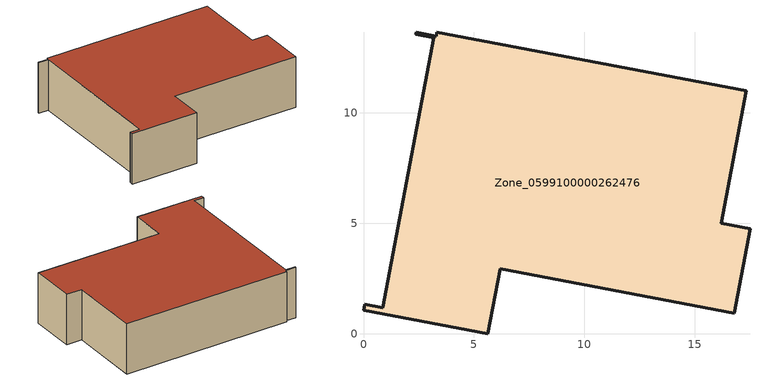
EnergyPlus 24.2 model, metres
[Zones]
Zone_0599100000262476
 floor ground (C_G): 2.39,13.64 3.29,13.48 3.32,13.65 17.34,11.01 16.2,5 17.51,4.75 16.79,0.93 6.2,2.94 5.64,0 0,1.07 0.05,1.34 0.87,1.18 3.19,13.41 2.37,13.57 z0
 wall outside (C_F): 16.2,5 17.34,11.01 3.32,13.65 3.29,13.48 2.39,13.64 2.37,13.57 3.19,13.41 0.87,1.18 0.05,1.34 0,1.07 5.64,0 6.2,2.94 16.79,0.93 17.51,4.75 16.2,5 z0:4.32
 roof outside (C_R): 3.29,13.48 2.39,13.64 2.37,13.57 3.19,13.41 0.87,1.18 0.05,1.34 0,1.07 5.64,0 6.2,2.94 16.79,0.93 17.51,4.75 16.2,5 17.34,11.01 3.32,13.65 z4.32
[BUILDING]
Pand.0599100000262476: North Axis=0; Terrain=City; Loads Convergence Tolerance Value=0.04; Temperature Convergence Tolerance Value=0.4; Solar Distribution=FullExterior; Maximum Number of Warmup Days=25; Minimum Number of Warmup Days=1
[Site:Location]
Rotterdam.The.Hague.AP_ZH_NLD Design_Conditions: Latitude=51.96; Longitude=4.45; Time Zone=1; Elevation=-4.5
[SITE:GROUNDTEMPERATURE:BUILDINGSURFACE]
18, 18, 18, 18, 18, 18, 18, 18, 18, 18, 18, 18
[MATERIAL] Thermal Absorptance=0.9; Solar Absorptance=0.7; Visible Absorptance=0.7
Name | Roughness | Thickness | Conductivity | Density | Specific Heat
G.D.1965 | MediumSmooth | 0.15 | 1 | 540 | 1210
F.D.1965 | Rough | 0.3 | 0.857143 | 1920 | 840
R.D.1965 | MediumRough | 0.2 | 0.08 | 1500 | 1000
[CONSTRUCTION]
C_G: G.D.1965
C_F: F.D.1965
C_R: R.D.1965
[ZONE]
Zone_0599100000262476: Type=1; Multiplier=1; Ceiling Height=Autocalculate; Volume=Autocalculate; Floor Area=autocalculate; Part of Total Floor Area=Yes
[ZONEINFILTRATION:DESIGNFLOWRATE]
Infil_Zone_0599100000262476: Zone or ZoneList or Space or SpaceList=Zone_0599100000262476; Schedule=AlwaysOn; Design Flow Rate Calculation Method=Flow/Area; Flow Rate per Floor Area=0.0042; Constant Term Coefficient=1; Temperature Term Coefficient=0; Velocity Term Coefficient=0; Velocity Squared Term Coefficient=0
[HVACTEMPLATE:ZONE:IDEALLOADSAIRSYSTEM]
Zone_0599100000262476: Maximum Heating Supply Air Temperature=50; Minimum Cooling Supply Air Temperature=13; Maximum Heating Supply Air Humidity Ratio=0.0156; Minimum Cooling Supply Air Humidity Ratio=0.0077; Heating Limit=NoLimit; Cooling Limit=NoLimit; Dehumidification Control Type=ConstantSensibleHeatRatio; Cooling Sensible Heat Ratio=0.7; Dehumidification Setpoint=60; Humidification Control Type=None; Humidification Setpoint=30; Outdoor Air Method=None; Outdoor Air Flow Rate per Person=0.00944; Outdoor Air Flow Rate per Zone Floor Area=0; Outdoor Air Flow Rate per Zone=0; Demand Controlled Ventilation Type=None; Outdoor Air Economizer Type=NoEconomizer; Heat Recovery Type=None; Sensible Heat Recovery Effectiveness=0.7; Latent Heat Recovery Effectiveness=0.65
[ZONECONTROL:THERMOSTAT]
ThermostatControl_Zone_0599100000262476: Zone or ZoneList=Zone_0599100000262476; Control Type Schedule=DualSetpointControlType; Control 1=Thermostat_Zone_0599100000262476; Temperature Difference Between Cutout And Setpoint=0
[THERMOSTATSETPOINT:DUALSETPOINT]
Thermostat_Zone_0599100000262476: Heating Setpoint Temperature Schedule=HeatingSetpoint_Zone_0599100000262476; Cooling Setpoint Temperature Schedule=CoolingSetpoint_Zone_0599100000262476
[SCHEDULE:COMPACT]
HeatingSetpoint_Zone_0599100000262476: Through: 12/31, For: AllDays, Until: 24:00, 21
CoolingSetpoint_Zone_0599100000262476: Through: 12/31, For: AllDays, Until: 24:00, 24
DualSetpointControlType: Through: 12/31, For: AllDays, Until: 24:00, 4
AlwaysOn: Through: 12/31, For: AllDays, Until: 24:00, 1
